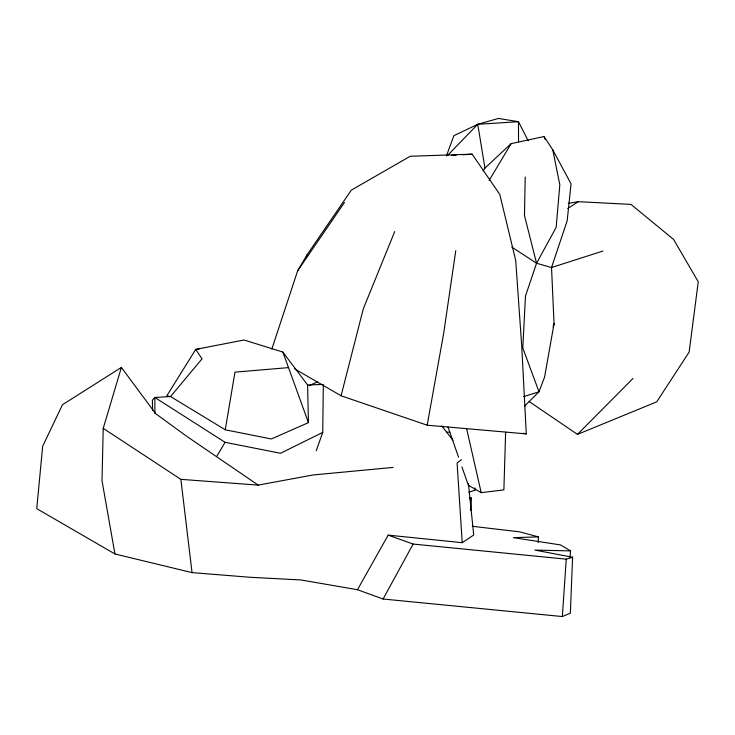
<?xml version="1.0" encoding="UTF-8"?>
<svg xmlns="http://www.w3.org/2000/svg" width="735" height="735" viewBox="0 0 735 735"><rect width="100%" height="100%" fill="white"/><g stroke="black" fill="none" stroke-linecap="round" stroke-linejoin="round"><path stroke-width="1.1" d="M316.252 450.72L322.738 432.4L323.317 384.396M525.222 177.016L524.468 215.484L536.55 263.259L525.47 296.058L522.805 348.022L539.003 391.773L524.744 405.94M393.096 467.423L312.935 474.985L258.196 485.109L186.644 436.25L155.609 413.63L121.385 367.426L103.231 428.34L102.009 480.708L114.945 553.979L192.046 572.611L250.185 577.287L300.881 579.943L357.467 589.718L383.073 599.016L562.349 616.555L570.36 613.174L572.583 557.24L534.85 550.083L570.535 550.901L570.011 557.755M505.625 432.226L503.879 489.868L481.186 492.661L468.324 485.21L461.92 466.872M538.222 542.614L538.452 536.89L519.691 531.855L472.192 526.278M470.786 510.54L471.484 498.082L469.288 497.678M562.349 616.555L566.244 559.16L572.583 557.24M455.773 250.663L443.6 333.763L427.182 425.207L526.288 433.889L521.758 346.534L515.713 260.447L499.782 194.389L472.146 154.166L410.213 156.27L351.339 190.126L307.156 254.668L297.657 270.774L271.812 349.153M225.25 429.791L234.979 372.14L288.515 367.619L308.443 422.634L271.325 438.979L225.25 429.791L170.538 396.551L166.772 395.889L195.73 349.391L244.029 340.002L282.828 352.047L307.597 384.975L308.443 422.634M427.182 425.207L341.077 395.779L363.31 308.829L394.695 231.617M553.179 327.075L554.043 323.749L551.535 267.522L567.181 220.711L571.049 183.833L552.803 149.931L544.065 136.545L511.137 143.647L484.953 168.085L483.125 170.933M306.44 256.855L307.156 254.668M553.253 325.908L554.043 323.749L544.598 377.027L539.003 391.773L523.688 396.624M446.393 155.958L453.899 135.672L477.759 124.298L498.477 118.445L518.478 121.707L528.134 140.679M511.735 247.052L536.55 263.259L556.156 227.409L559.813 184.843L552.803 149.931M383.073 599.016L413.134 544.056L566.244 559.16M357.467 589.718L388.172 535.135L462.214 542.678L473.717 535.025L468.461 483.814M216.899 456.132L225.057 442.314L280.54 453.274L322.738 432.4M489.133 180.452L511.137 143.647M297.657 270.774L344.449 202.493M447.753 155.26L477.759 124.298L518.478 121.707L518.533 141.809M529.163 401.54L577.471 434.394L632.982 378.479M461.369 459.752L457.087 463.004L462.214 542.678M567.742 208.501L578.289 201.666L631.007 204.413L673.591 239.426L698.25 281.762L689.145 352.074L656.732 401.843L577.471 434.394M121.385 367.426L62.475 404.719L42.658 446.31L36.75 508.657L114.945 553.979M469.647 498.964L471.484 498.082M309.279 385.627L317.603 381.832M468.811 492.202L475.37 490.089L474.828 487.884M602.948 251.03L551.535 267.522L536.55 263.259M568.274 203.375L578.289 201.666M199.148 349.097L195.73 349.391L202.015 358.864L170.538 396.551L154.828 397.451L152.375 400.189L152.595 410.516M446.43 432.327L449.802 432.07M451.621 155.471L456.178 155.186M463.022 154.745L472.146 154.166M307.597 384.975L322.196 384.442M538.452 536.89L513.388 537.643L560.511 544.92L570.535 550.901M103.231 428.34L180.865 479.349L258.196 485.109M523.035 433.273L526.288 433.889M388.172 535.135L413.134 544.056M294.698 368.896L341.077 395.779M225.057 442.314L154.828 397.451L154.92 413.456M441.735 425.868L452.99 440.283M544.065 136.545L545.342 139.622M282.828 352.047L288.515 367.619M447.992 426.943L458.539 457.161M466.633 428.67L481.186 492.661M477.759 124.298L484.953 168.085M180.865 479.349L192.046 572.611"/></g></svg>
